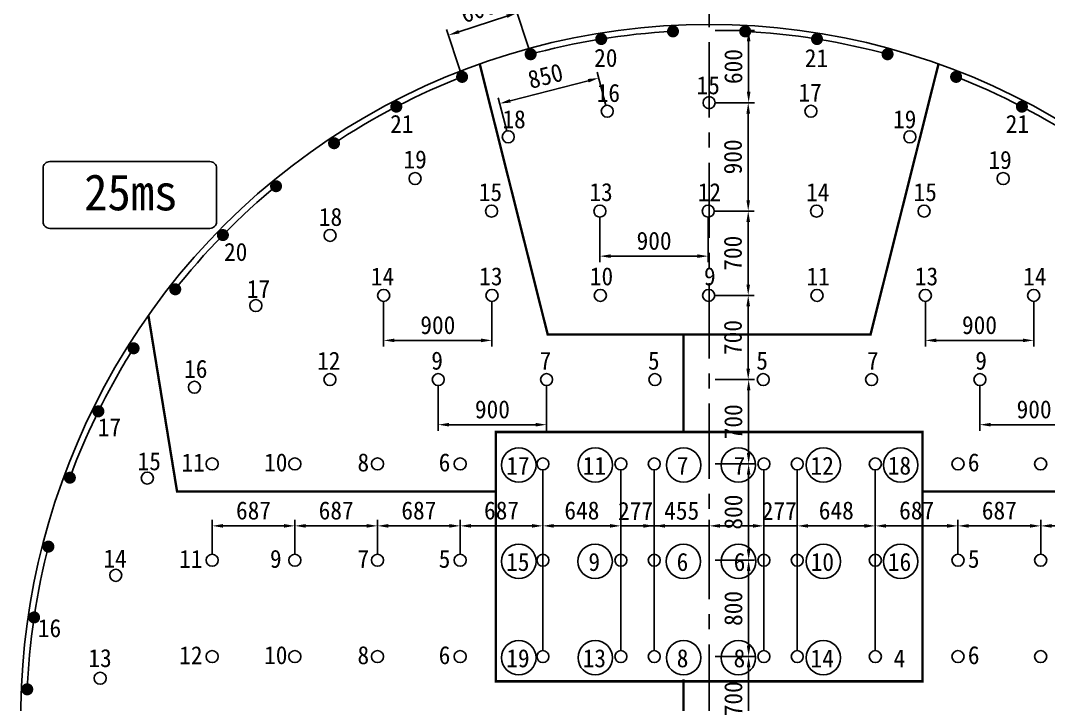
# Model space of a CAD drawing. Header units: millimetres. Extents: x 1250 to 41050, y 2900 to 31257.
# Drawn here: x 8180 to 16720, y 17851 to 23530 of the extents above; entities that cross this region are included whole.
import ezdxf
from ezdxf.enums import TextEntityAlignment as Align

# ---------------------------------------------------------------- set-up
doc = ezdxf.new("R2010")
doc.units = ezdxf.units.MM
doc.header["$LTSCALE"] = 500
doc.header["$PDMODE"] = 1
doc.linetypes.add('A-CENTR01', pattern=[2, 1.25, -0.25, 0.25, -0.25])
doc.linetypes.add('A-DASHD01', pattern=[0.75, 0.5, -0.25])
for name, color, linetype in [('CS-BLST', 4, 'Continuous'), ('CS-BLST-HIDL', 2, 'A-DASHD01'), ('CS-BLST-LIN1', 2, 'Continuous'), ('CS-BLST-LIN3', 2, 'Continuous'), ('CS-BLST-TEX1', 6, 'Continuous'), ('CS-BLST-TEX2', 3, 'Continuous'), ('CS-CNTL', 1, 'A-CENTR01'), ('CS-DIMS', 1, 'Continuous'), ('CS-EXCV', 3, 'E-DIGLN01'), ('CS-LEAL', 1, 'Continuous'), ('CS-TABL', 3, 'Continuous')]:
    doc.layers.add(name, color=color, linetype=linetype)
doc.styles.add('굴림체', font='')
doc.styles.get('굴림체').set_extended_font_data('GulimChe')
doc.linetypes.add('E-DIGLN01', pattern='A,0.9,-0.2,[19,kscals.shx,S=0.1,R=180,X=0,Y=0],0.9', length=2)
doc.dimstyles.new('DIM01-50', dxfattribs={"dimscale": 50, "dimtxt": 3, "dimasz": 1.8, "dimexe": 1, "dimexo": 1, "dimgap": 1, "dimtad": 1, "dimdec": 0, "dimzin": 9, "dimdsep": 46, "dimlunit": 6, "dimtxsty": '굴림체', "dimcen": 2.5, "dimclrt": 3, "dimadec": 4, "dimazin": 0, "dimtfac": 1, "dimtdec": 0, "dimtmove": 2, "dimatfit": 3, "dimfxl": 0, "dimtolj": 1, "dimtzin": 0, "dimarcsym": 0})

# ---------------------------------------------------------------- blocks, each defined once
blk = doc.blocks.new('*D12')
at = {"layer": 'CS-DIMS', "color": 0, "lineweight": -2, "transparency": 16777216}
for p, q in [((13950.5, 19048.5), (14279, 19048.5)), ((14229, 18958.5), (14229, 18338.5)), ((13950.5, 18248.5), (14279, 18248.5))]:
    blk.add_line(p, q, dxfattribs=at)
at = {"layer": 'CS-DIMS', "color": 0, "transparency": 16777216}
for points in [[(14214, 18958.5), (14244, 18958.5), (14229, 19048.5)], [(14214, 18338.5), (14244, 18338.5), (14229, 18248.5)]]:
    blk.add_solid(points, dxfattribs=at)
at = {"layer": 'Defpoints', "color": 0, "transparency": 16777216}
for p in [(13900.5, 19048.5), (13900.5, 18248.5), (14229, 18248.5)]:
    blk.add_point(p, dxfattribs=at)
at = {"layer": 'CS-DIMS', "color": 3, "transparency": 16777216, "insert": (14102.3, 18648.5), "char_height": 150, "attachment_point": 5, "rotation": 90, "style": '굴림체'}
blk.add_mtext('\\A1;800', dxfattribs=at)
blk = doc.blocks.new('*D13')
at = {"layer": 'CS-DIMS', "color": 0, "lineweight": -2, "transparency": 16777216}
for p, q in [((11146, 19098.5), (11146, 19384.2)), ((11832.8, 19098.5), (11832.8, 19384.2)), ((11236, 19334.2), (11742.8, 19334.2))]:
    blk.add_line(p, q, dxfattribs=at)
at = {"layer": 'CS-DIMS', "color": 0, "transparency": 16777216}
for points in [[(11236, 19349.2), (11236, 19319.2), (11146, 19334.2)], [(11742.8, 19349.2), (11742.8, 19319.2), (11832.8, 19334.2)]]:
    blk.add_solid(points, dxfattribs=at)
at = {"layer": 'Defpoints', "color": 0, "transparency": 16777216}
for p in [(11832.8, 19334.2), (11146, 19048.5), (11832.8, 19048.5)]:
    blk.add_point(p, dxfattribs=at)
at = {"layer": 'CS-DIMS', "color": 3, "transparency": 16777216, "insert": (11489.4, 19461.1), "char_height": 150, "attachment_point": 5, "style": '굴림체'}
blk.add_mtext('\\A1;687', dxfattribs=at)
blk = doc.blocks.new('*D14')
at = {"layer": 'CS-DIMS', "color": 0, "lineweight": -2, "transparency": 16777216}
for p, q in [((13950.5, 19848.5), (14279, 19848.5)), ((14229, 19758.5), (14229, 19138.5)), ((13950.5, 19048.5), (14279, 19048.5))]:
    blk.add_line(p, q, dxfattribs=at)
at = {"layer": 'CS-DIMS', "color": 0, "transparency": 16777216}
for points in [[(14214, 19758.5), (14244, 19758.5), (14229, 19848.5)], [(14214, 19138.5), (14244, 19138.5), (14229, 19048.5)]]:
    blk.add_solid(points, dxfattribs=at)
at = {"layer": 'Defpoints', "color": 0, "transparency": 16777216}
for p in [(13900.5, 19848.5), (13900.5, 19048.5), (14229, 19048.5)]:
    blk.add_point(p, dxfattribs=at)
at = {"layer": 'CS-DIMS', "color": 3, "transparency": 16777216, "insert": (14102.3, 19448.5), "char_height": 150, "attachment_point": 5, "rotation": 90, "style": '굴림체'}
blk.add_mtext('\\A1;800', dxfattribs=at)
blk = doc.blocks.new('*D15')
at = {"layer": 'CS-DIMS', "color": 0, "lineweight": -2, "transparency": 16777216}
for p, q in [((13950.5, 18248.5), (14279, 18248.5)), ((14229, 18158.5), (14229, 17638.5)), ((13950.5, 17548.5), (14279, 17548.5))]:
    blk.add_line(p, q, dxfattribs=at)
at = {"layer": 'CS-DIMS', "color": 0, "transparency": 16777216}
for points in [[(14214, 18158.5), (14244, 18158.5), (14229, 18248.5)], [(14214, 17638.5), (14244, 17638.5), (14229, 17548.5)]]:
    blk.add_solid(points, dxfattribs=at)
at = {"layer": 'Defpoints', "color": 0, "transparency": 16777216}
for p in [(13900.5, 18248.5), (13900.5, 17548.5), (14229, 17548.5)]:
    blk.add_point(p, dxfattribs=at)
at = {"layer": 'CS-DIMS', "color": 3, "transparency": 16777216, "insert": (14102.1, 17898.5), "char_height": 150, "attachment_point": 5, "rotation": 90, "style": '굴림체'}
blk.add_mtext('\\A1;700', dxfattribs=at)
blk = doc.blocks.new('text-cir')
at = {"layer": 'CS-LEAL', "color": 1}
blk.add_circle((0, 0), 110, dxfattribs=at)
blk = doc.blocks.new('*D16')
at = {"layer": 'CS-DIMS', "color": 0, "lineweight": -2, "transparency": 16777216}
for p, q in [((13950.5, 20548.5), (14279, 20548.5)), ((14229, 20458.5), (14229, 19938.5)), ((13950.5, 19848.5), (14279, 19848.5))]:
    blk.add_line(p, q, dxfattribs=at)
at = {"layer": 'CS-DIMS', "color": 0, "transparency": 16777216}
for points in [[(14214, 20458.5), (14244, 20458.5), (14229, 20548.5)], [(14214, 19938.5), (14244, 19938.5), (14229, 19848.5)]]:
    blk.add_solid(points, dxfattribs=at)
at = {"layer": 'Defpoints', "color": 0, "transparency": 16777216}
for p in [(13900.5, 20548.5), (13900.5, 19848.5), (14229, 19848.5)]:
    blk.add_point(p, dxfattribs=at)
at = {"layer": 'CS-DIMS', "color": 3, "transparency": 16777216, "insert": (14102.1, 20198.5), "char_height": 150, "attachment_point": 5, "rotation": 90, "style": '굴림체'}
blk.add_mtext('\\A1;700', dxfattribs=at)
blk = doc.blocks.new('*D17')
at = {"layer": 'CS-DIMS', "color": 0, "lineweight": -2, "transparency": 16777216}
for p, q in [((13950.5, 21248.4), (14275.4, 21248.4)), ((14225.4, 21158.4), (14225.4, 20638.5)), ((13950.5, 20548.5), (14275.4, 20548.5))]:
    blk.add_line(p, q, dxfattribs=at)
at = {"layer": 'CS-DIMS', "color": 0, "transparency": 16777216}
for points in [[(14210.4, 21158.4), (14240.4, 21158.4), (14225.4, 21248.4)], [(14210.4, 20638.5), (14240.4, 20638.5), (14225.4, 20548.5)]]:
    blk.add_solid(points, dxfattribs=at)
at = {"layer": 'Defpoints', "color": 0, "transparency": 16777216}
for p in [(13900.5, 21248.4), (13900.5, 20548.5), (14225.4, 20548.5)]:
    blk.add_point(p, dxfattribs=at)
at = {"layer": 'CS-DIMS', "color": 3, "transparency": 16777216, "insert": (14098.5, 20898.4), "char_height": 150, "attachment_point": 5, "rotation": 90, "style": '굴림체'}
blk.add_mtext('\\A1;700', dxfattribs=at)
blk = doc.blocks.new('*D18')
at = {"layer": 'CS-DIMS', "color": 0, "lineweight": -2, "transparency": 16777216}
for p, q in [((13950.5, 22848.5), (14275.4, 22848.5)), ((14225.4, 22758.5), (14225.4, 22038.2)), ((13950.5, 21948.2), (14275.4, 21948.2))]:
    blk.add_line(p, q, dxfattribs=at)
at = {"layer": 'CS-DIMS', "color": 0, "transparency": 16777216}
for points in [[(14210.4, 22758.5), (14240.4, 22758.5), (14225.4, 22848.5)], [(14210.4, 22038.2), (14240.4, 22038.2), (14225.4, 21948.2)]]:
    blk.add_solid(points, dxfattribs=at)
at = {"layer": 'Defpoints', "color": 0, "transparency": 16777216}
for p in [(13900.5, 22848.5), (13900.5, 21948.2), (14225.4, 21948.2)]:
    blk.add_point(p, dxfattribs=at)
at = {"layer": 'CS-DIMS', "color": 3, "transparency": 16777216, "insert": (14098.7, 22398.4), "char_height": 150, "attachment_point": 5, "rotation": 90, "style": '굴림체'}
blk.add_mtext('\\A1;900', dxfattribs=at)
blk = doc.blocks.new('*D19')
at = {"layer": 'CS-DIMS', "color": 0, "lineweight": -2, "transparency": 16777216}
for p, q in [((13950.5, 23448.5), (14279, 23448.5)), ((14229, 23358.5), (14229, 22938.5)), ((13950.5, 22848.5), (14279, 22848.5))]:
    blk.add_line(p, q, dxfattribs=at)
at = {"layer": 'CS-DIMS', "color": 0, "transparency": 16777216}
for points in [[(14214, 23358.5), (14244, 23358.5), (14229, 23448.5)], [(14214, 22938.5), (14244, 22938.5), (14229, 22848.5)]]:
    blk.add_solid(points, dxfattribs=at)
at = {"layer": 'Defpoints', "color": 0, "transparency": 16777216}
for p in [(13900.5, 23448.5), (13900.5, 22848.5), (14229, 22848.5)]:
    blk.add_point(p, dxfattribs=at)
at = {"layer": 'CS-DIMS', "color": 3, "transparency": 16777216, "insert": (14102.3, 23148.5), "char_height": 150, "attachment_point": 5, "rotation": 90, "style": '굴림체'}
blk.add_mtext('\\A1;600', dxfattribs=at)
blk = doc.blocks.new('*D20')
at = {"layer": 'CS-DIMS', "color": 0, "lineweight": -2, "transparency": 16777216}
for p, q in [((11650.5, 20498.5), (11650.5, 20124.4)), ((12550.5, 20498.5), (12550.5, 20124.4)), ((12460.5, 20174.4), (11740.5, 20174.4))]:
    blk.add_line(p, q, dxfattribs=at)
at = {"layer": 'CS-DIMS', "color": 0, "transparency": 16777216}
for points in [[(11740.5, 20189.4), (11740.5, 20159.4), (11650.5, 20174.4)], [(12460.5, 20189.4), (12460.5, 20159.4), (12550.5, 20174.4)]]:
    blk.add_solid(points, dxfattribs=at)
at = {"layer": 'Defpoints', "color": 0, "transparency": 16777216}
for p in [(11650.5, 20548.5), (12550.5, 20548.5), (11650.5, 20174.4)]:
    blk.add_point(p, dxfattribs=at)
at = {"layer": 'CS-DIMS', "color": 3, "transparency": 16777216, "insert": (12100.5, 20301.1), "char_height": 150, "attachment_point": 5, "style": '굴림체'}
blk.add_mtext('\\A1;900', dxfattribs=at)
blk = doc.blocks.new('*D21')
at = {"layer": 'CS-DIMS', "color": 0, "lineweight": -2, "transparency": 16777216}
for p, q in [((11196.9, 21198.4), (11196.9, 20824.3)), ((12096.9, 21198.4), (12096.9, 20824.3)), ((12006.9, 20874.3), (11286.9, 20874.3))]:
    blk.add_line(p, q, dxfattribs=at)
at = {"layer": 'CS-DIMS', "color": 0, "transparency": 16777216}
for points in [[(11286.9, 20889.3), (11286.9, 20859.3), (11196.9, 20874.3)], [(12006.9, 20889.3), (12006.9, 20859.3), (12096.9, 20874.3)]]:
    blk.add_solid(points, dxfattribs=at)
at = {"layer": 'Defpoints', "color": 0, "transparency": 16777216}
for p in [(11196.9, 21248.4), (12096.9, 21248.4), (11196.9, 20874.3)]:
    blk.add_point(p, dxfattribs=at)
at = {"layer": 'CS-DIMS', "color": 3, "transparency": 16777216, "insert": (11646.9, 21001), "char_height": 150, "attachment_point": 5, "style": '굴림체'}
blk.add_mtext('\\A1;900', dxfattribs=at)
blk = doc.blocks.new('*D22')
at = {"layer": 'CS-DIMS', "color": 0, "lineweight": -2, "transparency": 16777216}
for p, q in [((12402.5, 23298), (12290.7, 23642.1)), ((11821.3, 23437.1), (12220.5, 23566.8)), ((11832.1, 23112.7), (11720.3, 23456.8))]:
    blk.add_line(p, q, dxfattribs=at)
at = {"layer": 'CS-DIMS', "color": 0, "transparency": 16777216}
for points in [[(12215.9, 23581), (12225.2, 23552.5), (12306.1, 23594.6)], [(11816.7, 23451.3), (11826, 23422.8), (11735.8, 23409.2)]]:
    blk.add_solid(points, dxfattribs=at)
at = {"layer": 'Defpoints', "color": 0, "transparency": 16777216}
for p in [(12306.1, 23594.6), (12417.9, 23250.5), (11847.5, 23065.2)]:
    blk.add_point(p, dxfattribs=at)
at = {"layer": 'CS-DIMS', "color": 3, "transparency": 16777216, "insert": (11981.8, 23622.4), "char_height": 150, "attachment_point": 5, "rotation": 18.00005, "style": '굴림체'}
blk.add_mtext('\\A1;600', dxfattribs=at)
blk = doc.blocks.new('*D23')
at = {"layer": 'CS-DIMS', "color": 0, "lineweight": -2, "transparency": 16777216}
for p, q in [((13042, 22825.5), (12970.8, 23101.5)), ((12248.4, 22863.5), (12896.2, 23030.6)), ((12219.9, 22613.4), (12148.7, 22889.5))]:
    blk.add_line(p, q, dxfattribs=at)
at = {"layer": 'CS-DIMS', "color": 0, "transparency": 16777216}
for points in [[(12892.4, 23045.2), (12899.9, 23016.1), (12983.3, 23053.1)], [(12244.6, 22878), (12252.1, 22849), (12161.2, 22841)]]:
    blk.add_solid(points, dxfattribs=at)
at = {"layer": 'Defpoints', "color": 0, "transparency": 16777216}
for p in [(12983.3, 23053.1), (13054.5, 22777.1), (12232.4, 22565)]:
    blk.add_point(p, dxfattribs=at)
at = {"layer": 'CS-DIMS', "color": 3, "transparency": 16777216, "insert": (12540.6, 23069.8), "char_height": 150, "attachment_point": 5, "rotation": 14.46577, "style": '굴림체'}
blk.add_mtext('\\A1;850', dxfattribs=at)
blk = doc.blocks.new('*D25')
at = {"layer": 'CS-DIMS', "color": 0, "lineweight": -2, "transparency": 16777216}
for p, q in [((11832.8, 19098.5), (11832.8, 19384.2)), ((12519.6, 19098.5), (12519.6, 19384.2)), ((11922.8, 19334.2), (12429.6, 19334.2))]:
    blk.add_line(p, q, dxfattribs=at)
at = {"layer": 'CS-DIMS', "color": 0, "transparency": 16777216}
for points in [[(11922.8, 19349.2), (11922.8, 19319.2), (11832.8, 19334.2)], [(12429.6, 19349.2), (12429.6, 19319.2), (12519.6, 19334.2)]]:
    blk.add_solid(points, dxfattribs=at)
at = {"layer": 'Defpoints', "color": 0, "transparency": 16777216}
for p in [(12519.6, 19334.2), (11832.8, 19048.5), (12519.6, 19048.5)]:
    blk.add_point(p, dxfattribs=at)
at = {"layer": 'CS-DIMS', "color": 3, "transparency": 16777216, "insert": (12176.2, 19461.1), "char_height": 150, "attachment_point": 5, "style": '굴림체'}
blk.add_mtext('\\A1;687', dxfattribs=at)
blk = doc.blocks.new('*D26')
at = {"layer": 'CS-DIMS', "color": 0, "lineweight": -2, "transparency": 16777216}
for p, q in [((12519.6, 19098.5), (12519.6, 19384.2)), ((13167.8, 19098.5), (13167.8, 19384.2)), ((12609.6, 19334.2), (13077.8, 19334.2))]:
    blk.add_line(p, q, dxfattribs=at)
at = {"layer": 'CS-DIMS', "color": 0, "transparency": 16777216}
for points in [[(12609.6, 19349.2), (12609.6, 19319.2), (12519.6, 19334.2)], [(13077.8, 19349.2), (13077.8, 19319.2), (13167.8, 19334.2)]]:
    blk.add_solid(points, dxfattribs=at)
at = {"layer": 'Defpoints', "color": 0, "transparency": 16777216}
for p in [(13167.8, 19334.2), (12519.6, 19048.5), (13167.8, 19048.5, 0)]:
    blk.add_point(p, dxfattribs=at)
at = {"layer": 'CS-DIMS', "color": 3, "transparency": 16777216, "insert": (12843.7, 19461.1), "char_height": 150, "attachment_point": 5, "style": '굴림체'}
blk.add_mtext('\\A1;648', dxfattribs=at)
blk = doc.blocks.new('*D27')
at = {"layer": 'CS-DIMS', "color": 0, "lineweight": -2, "transparency": 16777216}
for p, q in [((13167.8, 19098.5), (13167.8, 19384.2)), ((13445.2, 19098.5), (13445.2, 19384.2)), ((13077.8, 19334.2), (12987.8, 19334.2)), ((13167.8, 19334.2), (13445.2, 19334.2)), ((13535.2, 19334.2), (13625.2, 19334.2))]:
    blk.add_line(p, q, dxfattribs=at)
at = {"layer": 'CS-DIMS', "color": 0, "transparency": 16777216}
for points in [[(13077.8, 19349.2), (13077.8, 19319.2), (13167.8, 19334.2)], [(13535.2, 19349.2), (13535.2, 19319.2), (13445.2, 19334.2)]]:
    blk.add_solid(points, dxfattribs=at)
at = {"layer": 'Defpoints', "color": 0, "transparency": 16777216}
for p in [(13445.2, 19334.2), (13167.8, 19048.5, 0), (13445.2, 19048.5, 0)]:
    blk.add_point(p, dxfattribs=at)
at = {"layer": 'CS-DIMS', "color": 3, "transparency": 16777216, "insert": (13289.6, 19458.2), "char_height": 150, "attachment_point": 5, "style": '굴림체'}
blk.add_mtext('\\A1;277', dxfattribs=at)
blk = doc.blocks.new('*D28')
at = {"layer": 'CS-DIMS', "color": 0, "lineweight": -2, "transparency": 16777216}
for p, q in [((13445.2, 19098.5), (13445.2, 19384.2)), ((13900.5, 19098.5), (13900.5, 19384.2)), ((13355.2, 19334.2), (13265.2, 19334.2)), ((13445.2, 19334.2), (13900.5, 19334.2)), ((13990.5, 19334.2), (14080.5, 19334.2))]:
    blk.add_line(p, q, dxfattribs=at)
at = {"layer": 'CS-DIMS', "color": 0, "transparency": 16777216}
for points in [[(13355.2, 19349.2), (13355.2, 19319.2), (13445.2, 19334.2)], [(13990.5, 19349.2), (13990.5, 19319.2), (13900.5, 19334.2)]]:
    blk.add_solid(points, dxfattribs=at)
at = {"layer": 'Defpoints', "color": 0, "transparency": 16777216}
for p in [(13900.5, 19334.2), (13445.2, 19048.5, 0), (13900.5, 19048.5)]:
    blk.add_point(p, dxfattribs=at)
at = {"layer": 'CS-DIMS', "color": 3, "transparency": 16777216, "insert": (13672.8, 19459.2), "char_height": 150, "attachment_point": 5, "style": '굴림체'}
blk.add_mtext('\\A1;455', dxfattribs=at)
blk = doc.blocks.new('*D29')
at = {"layer": 'CS-DIMS', "color": 0, "lineweight": -2, "transparency": 16777216}
for p, q in [((10459.2, 19098.5), (10459.2, 19384.2)), ((11146, 19098.5), (11146, 19384.2)), ((10549.2, 19334.2), (11056, 19334.2))]:
    blk.add_line(p, q, dxfattribs=at)
at = {"layer": 'CS-DIMS', "color": 0, "transparency": 16777216}
for points in [[(10549.2, 19349.2), (10549.2, 19319.2), (10459.2, 19334.2)], [(11056, 19349.2), (11056, 19319.2), (11146, 19334.2)]]:
    blk.add_solid(points, dxfattribs=at)
at = {"layer": 'Defpoints', "color": 0, "transparency": 16777216}
for p in [(11146, 19334.2), (10459.2, 19048.5), (11146, 19048.5)]:
    blk.add_point(p, dxfattribs=at)
at = {"layer": 'CS-DIMS', "color": 3, "transparency": 16777216, "insert": (10802.6, 19461.1), "char_height": 150, "attachment_point": 5, "style": '굴림체'}
blk.add_mtext('\\A1;687', dxfattribs=at)
blk = doc.blocks.new('*D30')
at = {"layer": 'CS-DIMS', "color": 0, "lineweight": -2, "transparency": 16777216}
for p, q in [((9772.4, 19098.5), (9772.4, 19384.2)), ((10459.2, 19098.5), (10459.2, 19384.2)), ((9862.4, 19334.2), (10369.2, 19334.2))]:
    blk.add_line(p, q, dxfattribs=at)
at = {"layer": 'CS-DIMS', "color": 0, "transparency": 16777216}
for points in [[(9862.4, 19349.2), (9862.4, 19319.2), (9772.4, 19334.2)], [(10369.2, 19349.2), (10369.2, 19319.2), (10459.2, 19334.2)]]:
    blk.add_solid(points, dxfattribs=at)
at = {"layer": 'Defpoints', "color": 0, "transparency": 16777216}
for p in [(10459.2, 19334.2), (9772.4, 19048.5, 0), (10459.2, 19048.5)]:
    blk.add_point(p, dxfattribs=at)
at = {"layer": 'CS-DIMS', "color": 3, "transparency": 16777216, "insert": (10115.8, 19461.1), "char_height": 150, "attachment_point": 5, "style": '굴림체'}
blk.add_mtext('\\A1;687', dxfattribs=at)
blk = doc.blocks.new('*D31')
at = {"layer": 'CS-DIMS', "color": 0, "lineweight": -2, "transparency": 16777216}
for p, q in [((14355.8, 19098.5), (14355.8, 19384.2)), ((14633.2, 19098.5), (14633.2, 19384.2)), ((14265.8, 19334.2), (14175.8, 19334.2)), ((14633.2, 19334.2), (14355.8, 19334.2)), ((14723.2, 19334.2), (14813.2, 19334.2))]:
    blk.add_line(p, q, dxfattribs=at)
at = {"layer": 'CS-DIMS', "color": 0, "transparency": 16777216}
for points in [[(14265.8, 19349.2), (14265.8, 19319.2), (14355.8, 19334.2)], [(14723.2, 19349.2), (14723.2, 19319.2), (14633.2, 19334.2)]]:
    blk.add_solid(points, dxfattribs=at)
at = {"layer": 'Defpoints', "color": 0, "transparency": 16777216}
for p in [(14355.8, 19334.2), (14355.8, 19048.5, 0), (14633.2, 19048.5, 0)]:
    blk.add_point(p, dxfattribs=at)
at = {"layer": 'CS-DIMS', "color": 3, "transparency": 16777216, "insert": (14483.5, 19458.2), "char_height": 150, "attachment_point": 5, "style": '굴림체'}
blk.add_mtext('\\A1;277', dxfattribs=at)
blk = doc.blocks.new('*D32')
at = {"layer": 'CS-DIMS', "color": 0, "lineweight": -2, "transparency": 16777216}
for p, q in [((14355.8, 19098.5), (14355.8, 19384.2)), ((14633.2, 19098.5), (14633.2, 19384.2)), ((14265.8, 19334.2), (14175.8, 19334.2)), ((14633.2, 19334.2), (14355.8, 19334.2)), ((14723.2, 19334.2), (14813.2, 19334.2))]:
    blk.add_line(p, q, dxfattribs=at)
at = {"layer": 'CS-DIMS', "color": 0, "transparency": 16777216}
for points in [[(14265.8, 19349.2), (14265.8, 19319.2), (14355.8, 19334.2)], [(14723.2, 19349.2), (14723.2, 19319.2), (14633.2, 19334.2)]]:
    blk.add_solid(points, dxfattribs=at)
at = {"layer": 'Defpoints', "color": 0, "transparency": 16777216}
for p in [(14355.8, 19334.2), (14355.8, 19048.5, 0), (14633.2, 19048.5, 0)]:
    blk.add_point(p, dxfattribs=at)
at = {"layer": 'CS-DIMS', "color": 3, "transparency": 16777216, "insert": (14483.5, 19458.2), "char_height": 150, "attachment_point": 5, "style": '굴림체'}
blk.add_mtext('\\A1;277', dxfattribs=at)
blk = doc.blocks.new('*D33')
at = {"layer": 'CS-DIMS', "color": 0, "lineweight": -2, "transparency": 16777216}
for p, q in [((15696.9, 21198.4), (15696.9, 20824.3)), ((16596.9, 21198.4), (16596.9, 20824.3)), ((15786.9, 20874.3), (16506.9, 20874.3))]:
    blk.add_line(p, q, dxfattribs=at)
at = {"layer": 'CS-DIMS', "color": 0, "transparency": 16777216}
for points in [[(15786.9, 20889.3), (15786.9, 20859.3), (15696.9, 20874.3)], [(16506.9, 20889.3), (16506.9, 20859.3), (16596.9, 20874.3)]]:
    blk.add_solid(points, dxfattribs=at)
at = {"layer": 'Defpoints', "color": 0, "transparency": 16777216}
for p in [(15696.9, 21248.4), (16596.9, 21248.4), (16596.9, 20874.3)]:
    blk.add_point(p, dxfattribs=at)
at = {"layer": 'CS-DIMS', "color": 3, "transparency": 16777216, "insert": (16146.9, 21001), "char_height": 150, "attachment_point": 5, "style": '굴림체'}
blk.add_mtext('\\A1;900', dxfattribs=at)
blk = doc.blocks.new('*D38')
at = {"layer": 'CS-DIMS', "color": 0, "lineweight": -2, "transparency": 16777216}
for p, q in [((16150.5, 20498.5), (16150.5, 20124.4)), ((17050.5, 20498.5), (17050.5, 20124.4)), ((16240.5, 20174.4), (16960.5, 20174.4))]:
    blk.add_line(p, q, dxfattribs=at)
at = {"layer": 'CS-DIMS', "color": 0, "transparency": 16777216}
for points in [[(16240.5, 20189.4), (16240.5, 20159.4), (16150.5, 20174.4)], [(16960.5, 20189.4), (16960.5, 20159.4), (17050.5, 20174.4)]]:
    blk.add_solid(points, dxfattribs=at)
at = {"layer": 'Defpoints', "color": 0, "transparency": 16777216}
for p in [(16150.5, 20548.5), (17050.5, 20548.5), (17050.5, 20174.4)]:
    blk.add_point(p, dxfattribs=at)
at = {"layer": 'CS-DIMS', "color": 3, "transparency": 16777216, "insert": (16600.5, 20301.1), "char_height": 150, "attachment_point": 5, "style": '굴림체'}
blk.add_mtext('\\A1;900', dxfattribs=at)
blk = doc.blocks.new('*D41')
at = {"layer": 'CS-DIMS', "color": 0, "lineweight": -2, "transparency": 16777216}
for p, q in [((14633.2, 19098.5), (14633.2, 19384.2)), ((15281.4, 19098.5), (15281.4, 19384.2)), ((15191.4, 19334.2), (14723.2, 19334.2))]:
    blk.add_line(p, q, dxfattribs=at)
at = {"layer": 'CS-DIMS', "color": 0, "transparency": 16777216}
for points in [[(14723.2, 19349.2), (14723.2, 19319.2), (14633.2, 19334.2)], [(15191.4, 19349.2), (15191.4, 19319.2), (15281.4, 19334.2)]]:
    blk.add_solid(points, dxfattribs=at)
at = {"layer": 'Defpoints', "color": 0, "transparency": 16777216}
for p in [(14633.2, 19334.2), (14633.2, 19048.5, 0), (15281.4, 19048.5)]:
    blk.add_point(p, dxfattribs=at)
at = {"layer": 'CS-DIMS', "color": 3, "transparency": 16777216, "insert": (14957.3, 19461.1), "char_height": 150, "attachment_point": 5, "style": '굴림체'}
blk.add_mtext('\\A1;648', dxfattribs=at)
blk = doc.blocks.new('*D43')
at = {"layer": 'CS-DIMS', "color": 0, "lineweight": -2, "transparency": 16777216}
for p, q in [((15968.2, 19098.5), (15968.2, 19384.2)), ((16655, 19098.5), (16655, 19384.2)), ((16565, 19334.2), (16058.2, 19334.2))]:
    blk.add_line(p, q, dxfattribs=at)
at = {"layer": 'CS-DIMS', "color": 0, "transparency": 16777216}
for points in [[(16058.2, 19349.2), (16058.2, 19319.2), (15968.2, 19334.2)], [(16565, 19349.2), (16565, 19319.2), (16655, 19334.2)]]:
    blk.add_solid(points, dxfattribs=at)
at = {"layer": 'Defpoints', "color": 0, "transparency": 16777216}
for p in [(15968.2, 19334.2), (15968.2, 19048.5), (16655, 19048.5)]:
    blk.add_point(p, dxfattribs=at)
at = {"layer": 'CS-DIMS', "color": 3, "transparency": 16777216, "insert": (16311.6, 19461.1), "char_height": 150, "attachment_point": 5, "style": '굴림체'}
blk.add_mtext('\\A1;687', dxfattribs=at)
blk = doc.blocks.new('*D44')
at = {"layer": 'CS-DIMS', "color": 0, "lineweight": -2, "transparency": 16777216}
for p, q in [((15281.4, 19098.5), (15281.4, 19384.2)), ((15968.2, 19098.5), (15968.2, 19384.2)), ((15878.2, 19334.2), (15371.4, 19334.2))]:
    blk.add_line(p, q, dxfattribs=at)
at = {"layer": 'CS-DIMS', "color": 0, "transparency": 16777216}
for points in [[(15371.4, 19349.2), (15371.4, 19319.2), (15281.4, 19334.2)], [(15878.2, 19349.2), (15878.2, 19319.2), (15968.2, 19334.2)]]:
    blk.add_solid(points, dxfattribs=at)
at = {"layer": 'Defpoints', "color": 0, "transparency": 16777216}
for p in [(15281.4, 19334.2), (15281.4, 19048.5), (15968.2, 19048.5)]:
    blk.add_point(p, dxfattribs=at)
at = {"layer": 'CS-DIMS', "color": 3, "transparency": 16777216, "insert": (15624.8, 19461.1), "char_height": 150, "attachment_point": 5, "style": '굴림체'}
blk.add_mtext('\\A1;687', dxfattribs=at)
blk = doc.blocks.new('*D45')
at = {"layer": 'CS-DIMS', "color": 0, "lineweight": -2, "transparency": 16777216}
for p, q in [((16655, 19098.5), (16655, 19384.2)), ((17341.8, 19098.5), (17341.8, 19384.2)), ((17251.8, 19334.2), (16745, 19334.2))]:
    blk.add_line(p, q, dxfattribs=at)
at = {"layer": 'CS-DIMS', "color": 0, "transparency": 16777216}
for points in [[(16745, 19349.2), (16745, 19319.2), (16655, 19334.2)], [(17251.8, 19349.2), (17251.8, 19319.2), (17341.8, 19334.2)]]:
    blk.add_solid(points, dxfattribs=at)
at = {"layer": 'Defpoints', "color": 0, "transparency": 16777216}
for p in [(16655, 19334.2), (16655, 19048.5), (17341.8, 19048.5)]:
    blk.add_point(p, dxfattribs=at)
at = {"layer": 'CS-DIMS', "color": 3, "transparency": 16777216, "insert": (16998.4, 19461.1), "char_height": 150, "attachment_point": 5, "style": '굴림체'}
blk.add_mtext('\\A1;687', dxfattribs=at)
blk = doc.blocks.new('*D46')
at = {"layer": 'CS-DIMS', "color": 0, "lineweight": -2, "transparency": 16777216}
for p, q in [((13950.5, 21948.2), (14275.4, 21948.2)), ((14225.4, 21858.2), (14225.4, 21338.4)), ((13950.5, 21248.4), (14275.4, 21248.4))]:
    blk.add_line(p, q, dxfattribs=at)
at = {"layer": 'CS-DIMS', "color": 0, "transparency": 16777216}
for points in [[(14210.4, 21858.2), (14240.4, 21858.2), (14225.4, 21948.2)], [(14210.4, 21338.4), (14240.4, 21338.4), (14225.4, 21248.4)]]:
    blk.add_solid(points, dxfattribs=at)
at = {"layer": 'Defpoints', "color": 0, "transparency": 16777216}
for p in [(13900.5, 21948.2), (13900.5, 21248.4), (14225.4, 21248.4)]:
    blk.add_point(p, dxfattribs=at)
at = {"layer": 'CS-DIMS', "color": 3, "transparency": 16777216, "insert": (14098.5, 21598.3), "char_height": 150, "attachment_point": 5, "rotation": 90, "style": '굴림체'}
blk.add_mtext('\\A1;700', dxfattribs=at)
blk = doc.blocks.new('*D48')
at = {"layer": 'CS-DIMS', "color": 0, "lineweight": -2, "transparency": 16777216}
for p, q in [((12993.4, 21898.2), (12993.4, 21524.1)), ((13893.4, 21898.2), (13893.4, 21524.1)), ((13083.4, 21574.1), (13803.4, 21574.1))]:
    blk.add_line(p, q, dxfattribs=at)
at = {"layer": 'CS-DIMS', "color": 0, "transparency": 16777216}
for points in [[(13083.4, 21589.1), (13083.4, 21559.1), (12993.4, 21574.1)], [(13803.4, 21589.1), (13803.4, 21559.1), (13893.4, 21574.1)]]:
    blk.add_solid(points, dxfattribs=at)
at = {"layer": 'Defpoints', "color": 0, "transparency": 16777216}
for p in [(12993.4, 21948.2), (13893.4, 21948.2), (13893.4, 21574.1)]:
    blk.add_point(p, dxfattribs=at)
at = {"layer": 'CS-DIMS', "color": 3, "transparency": 16777216, "insert": (13443.4, 21700.8), "char_height": 150, "attachment_point": 5, "style": '굴림체'}
blk.add_mtext('\\A1;900', dxfattribs=at)

msp = doc.modelspace()

# ---------------------------------------------------------------- linework, layer by layer
at = {"layer": 'CS-BLST', "lineweight": 0, "const_width": 50}
for points in [[(13584.2, 23421.5, 1), (13616.8, 23459.5, 1)], [(14216.8, 23421.5, -1), (14184.2, 23459.5, -1)], [(12987.9, 23357.9, 1), (13020.4, 23395.9, 1)], [(14813.1, 23357.9, -1), (14780.6, 23395.9, -1)], [(12403.8, 23229.9, 1), (12432.1, 23271.1, 1)], [(15397.2, 23229.9, -1), (15368.9, 23271.1, -1)], [(11836.5, 23040.7, 1), (11860.3, 23084.6, 1)], [(15964.5, 23040.7, -1), (15940.7, 23084.6, -1)], [(11292.5, 22792.3, 1), (11311.5, 22838.6, 1)], [(16508.5, 22792.3, -1), (16489.5, 22838.6, -1)], [(10777.8, 22487.8, 1), (10791.8, 22535.8, 1)], [(10298.4, 22130.4, 1), (10307.2, 22179.6, 1)], [(9859.5, 21724.2, 1), (9863.1, 21774, 1)], [(9466.2, 21273.7, 1), (9464.4, 21323.7, 1)], [(9122.8, 20784.1, 1), (9115.8, 20833.6, 1)], [(8832.9, 20261, 1), (8820.8, 20309.5, 1)], [(8598.6, 19710.8, 1), (8581.6, 19757.7, 1)], [(8422.5, 19139.2, 1), (8400.6, 19184.2, 1)], [(8306.3, 18552.6, 1), (8279.9, 18595, 1)], [(8251.2, 17957, 1), (8220.6, 17996.6, 1)]]:
    msp.add_lwpolyline(points, format="xyb", close=True, dxfattribs=at)
at = {"layer": 'CS-BLST'}
for centre in [(13900.5, 22848.5), (13054.5, 22777.1), (14746.5, 22777.1), (12232.4, 22565), (15568.6, 22565), (11457.5, 22218.2), (16343.5, 22218.2), (12093.4, 21948.2), (12993.4, 21948.2), (13893.4, 21948.2), (14793.4, 21948.2), (15686.2, 21948.2), (10751.6, 21746.5), (11196.9, 21248.4), (12096.9, 21248.4), (12996.9, 21248.4), (13896.9, 21248.4), (14796.9, 21248.4), (15696.9, 21248.4), (16596.9, 21248.4), (10134.7, 21163.2), (10750.5, 20548.5), (11650.5, 20548.5), (12550.5, 20548.5), (13450.5, 20548.5), (14350.5, 20548.5), (15250.5, 20548.5), (16150.5, 20548.5), (9624.3, 20484.8), (9772.4, 19848.5, 0), (10459.2, 19848.5), (11146, 19848.5), (11832.8, 19848.5), (12519.6, 19848.5), (13167.8, 19848.5, 0), (13445.2, 19848.5, 0), (14355.8, 19848.5, 0), (14633.2, 19848.5, 0), (15281.4, 19848.5), (15968.2, 19848.5), (16655, 19848.5), (9233.5, 19731), (9772.4, 19048.5, 0), (10459.2, 19048.5), (11146, 19048.5), (11832.8, 19048.5), (12519.6, 19048.5), (13167.8, 19048.5, 0), (13445.2, 19048.5, 0), (14355.8, 19048.5, 0), (14633.2, 19048.5, 0), (15281.4, 19048.5), (15968.2, 19048.5), (16655, 19048.5), (8970.8, 18923.6), (9772.4, 18248.5, 0), (10459.2, 18248.5), (11146, 18248.5), (11832.8, 18248.5), (12519.6, 18248.5), (13167.8, 18248.5, 0), (13445.2, 18248.5, 0), (14355.8, 18248.5, 0), (14633.2, 18248.5, 0), (15281.4, 18248.5), (15968.2, 18248.5), (16655, 18248.5), (8841.9, 18068.5)]:
    msp.add_circle(centre, 50, dxfattribs=at)
at = {"layer": 'CS-BLST-HIDL', "const_width": 20}
for points in [[(13688.5, 20924.1), (12559.4, 20924.1), (11993.6, 23174.9)], [(13688.5, 20924.1), (15241.6, 20924.1), (15807.4, 23174.9)], [(12128.6, 19619.1), (9480.6, 19619.1), (9242.2, 21083.3)], [(15672.4, 19619.1), (18320.4, 19619.1), (18558.8, 21083.3)], [(13688.5, 20924.1), (13688.5, 20113.9)], [(13688.5, 18058.5), (13688.5, 17498.5)]]:
    msp.add_lwpolyline(points, dxfattribs=at)
msp.add_lwpolyline([(15672.4, 20113.9), (12128.6, 20113.9), (12128.6, 18043.1), (15672.4, 18043.1)], close=True, dxfattribs=at)
at = {"layer": 'CS-BLST-LIN1'}
for p, q in [((12519.6, 19798.5), (12519.6, 18298.5)), ((13167.8, 19798.5, 0), (13167.8, 18298.5, 0)), ((13445.2, 19798.5, 0), (13445.2, 18298.5, 0)), ((14355.8, 19798.5, 0), (14355.8, 18298.5, 0)), ((14633.2, 19798.5, 0), (14633.2, 18298.5, 0)), ((15281.4, 19798.5), (15281.4, 18298.5))]:
    msp.add_line(p, q, dxfattribs=at)
at = {"layer": 'CS-BLST-LIN3', "flags": 128}
for points in [[(13600.5, 23440.5, 0.054257), (12393.8, 23243.9, 0.054257)], [(15407.2, 23243.9, 0.055366), (14175.5, 23441.8)], [(11871.7, 23071.7, 0.055366), (10764, 22497.9)], [(17037, 22497.9, 0.055366), (15929.3, 23071.7)], [(10322.1, 22170.9, 0.055366), (9449.9, 21279)], [(9132.7, 20830, 0.010687), (9007.5, 20623.5, 0.043496), (8581.5, 19710.8)], [(8417.8, 19185.9, 0.053932), (8234.9, 17951.8)]]:
    msp.add_lwpolyline(points, format="xyb", dxfattribs=at)
at = {"layer": 'CS-CNTL'}
msp.add_line((13900.5, 24350.2), (13900.5, 14069.2), dxfattribs=at)
at = {"layer": 'CS-EXCV', "flags": 128}
msp.add_lwpolyline([(19094.7, 15299.4, 0.242296), (18836.8, 20648.5, 0.57735), (8964.2, 20648.5, 0.242296), (8706.3, 15299.4)], format="xyb", dxfattribs=at)
at = {"layer": 'CS-TABL'}
msp.add_lwpolyline([(8367.4, 21859.3), (8367.4, 22304.7, -0.414214), (8422.3, 22359.6), (9754, 22359.6, -0.414214), (9808.8, 22304.7), (9808.8, 21859.3, -0.414214), (9754, 21804.4), (8422.3, 21804.4, -0.414214)], format="xyb", close=True, dxfattribs=at)

# ---------------------------------------------------------------- block references
at = {"layer": 'CS-BLST-TEX2'}
for p, xscale, yscale, zscale in [((12319.6, 19839.6), 1.300000000046566, 1.300000000046566, 1.300000000046566), ((12954.7, 19839.4, 0), 1.300000000046566, 1.300000000046566, 1.300000000046566), ((13688.4, 19839.4, 0), 1.300000000046566, 1.300000000046566, 1.300000000046566), ((14143.9, 19839.4), -1.300000000046566, 1.299999999988358, 1.3), ((14849.4, 19839.4), -1.300000000046566, 1.299999999988358, 1.3), ((15491.8, 19839.6), -1.300000000046566, 1.299999999988358, 1.3), ((12319.6, 19039.6), 1.300000000046566, 1.300000000046566, 1.300000000046566), ((12953.7, 19039.4, 0), 1.300000000046566, 1.300000000046566, 1.300000000046566), ((13687.4, 19039.4, 0), 1.300000000046566, 1.300000000046566, 1.300000000046566), ((14144.9, 19039.4), -1.300000000046566, 1.299999999988358, 1.3), ((14850.4, 19039.4), -1.300000000046566, 1.299999999988358, 1.3), ((15491.8, 19039.6), -1.300000000046566, 1.299999999988358, 1.3), ((12319.6, 18239.6), 1.300000000046566, 1.300000000046566, 1.300000000046566), ((12954.7, 18239.4, 0), 1.300000000046566, 1.300000000046566, 1.300000000046566), ((13688.4, 18239.4, 0), 1.300000000046566, 1.300000000046566, 1.300000000046566), ((14143.9, 18239.4), -1.300000000046566, 1.299999999988358, 1.3), ((14849.4, 18239.4), -1.300000000046566, 1.299999999988358, 1.3)]:
    msp.add_blockref('text-cir', p, dxfattribs=dict(at, xscale=xscale, yscale=yscale, zscale=zscale))

# ---------------------------------------------------------------- texts
at = {"layer": 'CS-BLST-TEX1', "style": '굴림체'}
msp.add_text('  25ms', height=300, dxfattribs=at).set_placement((8902.2, 22104.5), align=Align.MIDDLE_CENTER)
at = {"layer": 'CS-BLST-TEX2', "style": '굴림체'}
for s, p in [('20', (13042.3, 23219.5, 0)), ('15', (13893, 22992, 0)), ('17', (14739.4, 22932.4)), ('21', (11347.8, 22672.1, 0)), ('18', (12280.1, 22709.7, 0)), ('19', (11458.3, 22376.4, 0)), ('13', (13002.9, 22105.3)), ('12', (13902.9, 22105.3)), ('14', (14802.9, 22105.3)), ('15', (15695.8, 22105.3)), ('18', (10755.3, 21898.9, 0)), ('20', (9967.5, 21608, 0)), ('10', (13006.5, 21405.4)), ('9', (13906.5, 21405.4)), ('11', (14806.5, 21405.4)), ('13', (15706.5, 21405.4)), ('14', (16606.5, 21405.4)), ('17', (10156.9, 21301.2, 0)), ('7', (15260.1, 20705.5)), ('9', (16160.1, 20705.5)), ('16', (9636.2, 20636.9, 0)), ('17', (8918.8, 20153.2, 0)), ('15', (9249.4, 19869.8, 0)), ('6', (16098.4, 19860.4)), ('14', (8965.3, 19063.2, 0)), ('5', (16098.4, 19059.7)), ('16', (8420.9, 18483.8, 0)), ('13', (8840.6, 18235.4, 0)), ('6', (16098.4, 18259.7))]:
    msp.add_text(s, height=150, dxfattribs=at).set_placement(p, align=Align.MIDDLE)
for s, p in [('21', (14792.1, 23219.1, 0)), ('16', (13063.6, 22928.4)), ('19', (15525.3, 22709.6, 0)), ('21', (16461.2, 22672.1, 0)), ('19', (16317.7, 22372.4, 0)), ('15', (12083.8, 22105.3)), ('14', (11187.4, 21405.4)), ('13', (12087.4, 21405.4)), ('12', (10740.9, 20705.5)), ('9', (11640.9, 20705.5)), ('7', (12540.9, 20705.5)), ('5', (13440.9, 20705.5)), ('5', (14340.9, 20705.5)), ('11', (9613.7, 19860.4, 0)), ('10', (10300.5, 19860.4)), ('8', (11027.7, 19860.4)), ('6', (11702.6, 19860.4)), ('17', (12312.4, 19833.9)), ('11', (12947.1, 19833.8, 0)), ('7', (13680.2, 19833.8, 0)), ('7', (14152.2, 19833.8)), ('12', (14840.3, 19833.8)), ('18', (15481.7, 19833.9)), ('11', (9595.4, 19059.7, 0)), ('9', (10300.5, 19059.7)), ('7', (11027.7, 19059.7)), ('5', (11702.6, 19059.7)), ('15', (12311.4, 19033.9)), ('9', (12946.1, 19033.8, 0)), ('6', (13679.2, 19033.8, 0)), ('6', (14153.2, 19033.8)), ('10', (14841.3, 19033.8)), ('16', (15482.7, 19033.9)), ('12', (9595.4, 18259.7, 0)), ('10', (10300.5, 18259.7)), ('8', (11027.7, 18259.7)), ('6', (11702.6, 18259.7)), ('19', (12312.4, 18233.9)), ('13', (12947.1, 18233.8, 0)), ('8', (13680.2, 18233.8, 0)), ('8', (14152.2, 18233.8)), ('14', (14840.3, 18233.8)), ('4', (15481.7, 18233.9))]:
    msp.add_text(s, height=150, rotation=360, dxfattribs=at).set_placement(p, align=Align.MIDDLE)

# ---------------------------------------------------------------- dimensions: what is measured, and where the dimension line sits
at = {"layer": 'CS-DIMS'}
for p1, p2, distance, text, picture, middle in [((11847.5, 23065.2), (12417.9, 23250.5), 361.8, '600', '*D22', (11981.8, 23622.4)), ((12232.4, 22565), (13054.5, 22777.1), 285, '850', '*D23', (12540.6, 23069.8))]:
    dim = msp.add_aligned_dim(p1=p1, p2=p2, distance=distance, text=text, dimstyle='DIM01-50', dxfattribs=at)
    dim.commit()
    dim.dimension.update_dxf_attribs({"geometry": picture, "text_midpoint": middle})
for base, p1, p2, angle, picture, middle in [((14229, 22848.5), (13900.5, 23448.5), (13900.5, 22848.5), 90, '*D19', (14102.3, 23148.5)), ((14225.4, 21948.2), (13900.5, 22848.5), (13900.5, 21948.2), 90, '*D18', (14098.7, 22398.4)), ((14225.4, 21248.4), (13900.5, 21948.2), (13900.5, 21248.4), 90, '*D46', (14098.5, 21598.3)), ((11196.9, 20874.3), (12096.9, 21248.4), (11196.9, 21248.4), 180, '*D21', (11646.9, 21001)), ((14225.4, 20548.5), (13900.5, 21248.4), (13900.5, 20548.5), 90, '*D17', (14098.5, 20898.4)), ((11650.5, 20174.4), (12550.5, 20548.5), (11650.5, 20548.5), 180, '*D20', (12100.5, 20301.1)), ((14229, 19848.5), (13900.5, 20548.5), (13900.5, 19848.5), 90, '*D16', (14102.1, 20198.5)), ((14229, 19048.5), (13900.5, 19848.5), (13900.5, 19048.5), 90, '*D14', (14102.3, 19448.5)), ((14633.2, 19334.2), (15281.4, 19048.5), (14633.2, 19048.5, 0), 180, '*D41', (14957.3, 19461.1)), ((15281.4, 19334.2), (15968.2, 19048.5), (15281.4, 19048.5), 180, '*D44', (15624.8, 19461.1)), ((15968.2, 19334.2), (16655, 19048.5), (15968.2, 19048.5), 180, '*D43', (16311.6, 19461.1)), ((16655, 19334.2), (17341.8, 19048.5), (16655, 19048.5), 180, '*D45', (16998.4, 19461.1)), ((14229, 18248.5), (13900.5, 19048.5), (13900.5, 18248.5), 90, '*D12', (14102.3, 18648.5)), ((14229, 17548.5), (13900.5, 18248.5), (13900.5, 17548.5), 90, '*D15', (14102.1, 17898.5))]:
    dim = msp.add_linear_dim(base=base, p1=p1, p2=p2, angle=angle, dimstyle='DIM01-50', dxfattribs=at)
    dim.commit()
    dim.dimension.update_dxf_attribs({"geometry": picture, "text_midpoint": middle})
for base, p1, p2, picture, middle in [((13893.4, 21574.1), (12993.4, 21948.2), (13893.4, 21948.2), '*D48', (13443.4, 21700.8)), ((16596.9, 20874.3), (15696.9, 21248.4), (16596.9, 21248.4), '*D33', (16146.9, 21001)), ((17050.5, 20174.4), (16150.5, 20548.5), (17050.5, 20548.5), '*D38', (16600.5, 20301.1)), ((10459.2, 19334.2), (9772.4, 19048.5, 0), (10459.2, 19048.5), '*D30', (10115.8, 19461.1)), ((11146, 19334.2), (10459.2, 19048.5), (11146, 19048.5), '*D29', (10802.6, 19461.1)), ((11832.8, 19334.2), (11146, 19048.5), (11832.8, 19048.5), '*D13', (11489.4, 19461.1)), ((12519.6, 19334.2), (11832.8, 19048.5), (12519.6, 19048.5), '*D25', (12176.2, 19461.1)), ((13167.8, 19334.2), (12519.6, 19048.5), (13167.8, 19048.5, 0), '*D26', (12843.7, 19461.1))]:
    dim = msp.add_linear_dim(base=base, p1=p1, p2=p2, dimstyle='DIM01-50', dxfattribs=at)
    dim.commit()
    dim.dimension.update_dxf_attribs({"geometry": picture, "text_midpoint": middle})
for base, p1, p2, picture, middle in [((13445.2, 19334.2), (13167.8, 19048.5, 0), (13445.2, 19048.5, 0), '*D27', (13289.6, 19458.2)), ((13900.5, 19334.2), (13445.2, 19048.5, 0), (13900.5, 19048.5), '*D28', (13672.8, 19459.2))]:
    dim = msp.add_linear_dim(base=base, p1=p1, p2=p2, dimstyle='DIM01-50', dxfattribs=at)
    dim.commit()
    dim.dimension.update_dxf_attribs({"geometry": picture, "text_midpoint": middle, "dimtype": 160})
for picture in ['*D31', '*D32']:
    dim = msp.add_linear_dim(base=(14355.8, 19334.2), p1=(14633.2, 19048.5, 0), p2=(14355.8, 19048.5, 0), angle=180, dimstyle='DIM01-50', dxfattribs=at)
    dim.commit()
    dim.dimension.update_dxf_attribs({"geometry": picture, "text_midpoint": (14483.5, 19458.2), "dimtype": 160})

doc.saveas('drawing.dxf')
